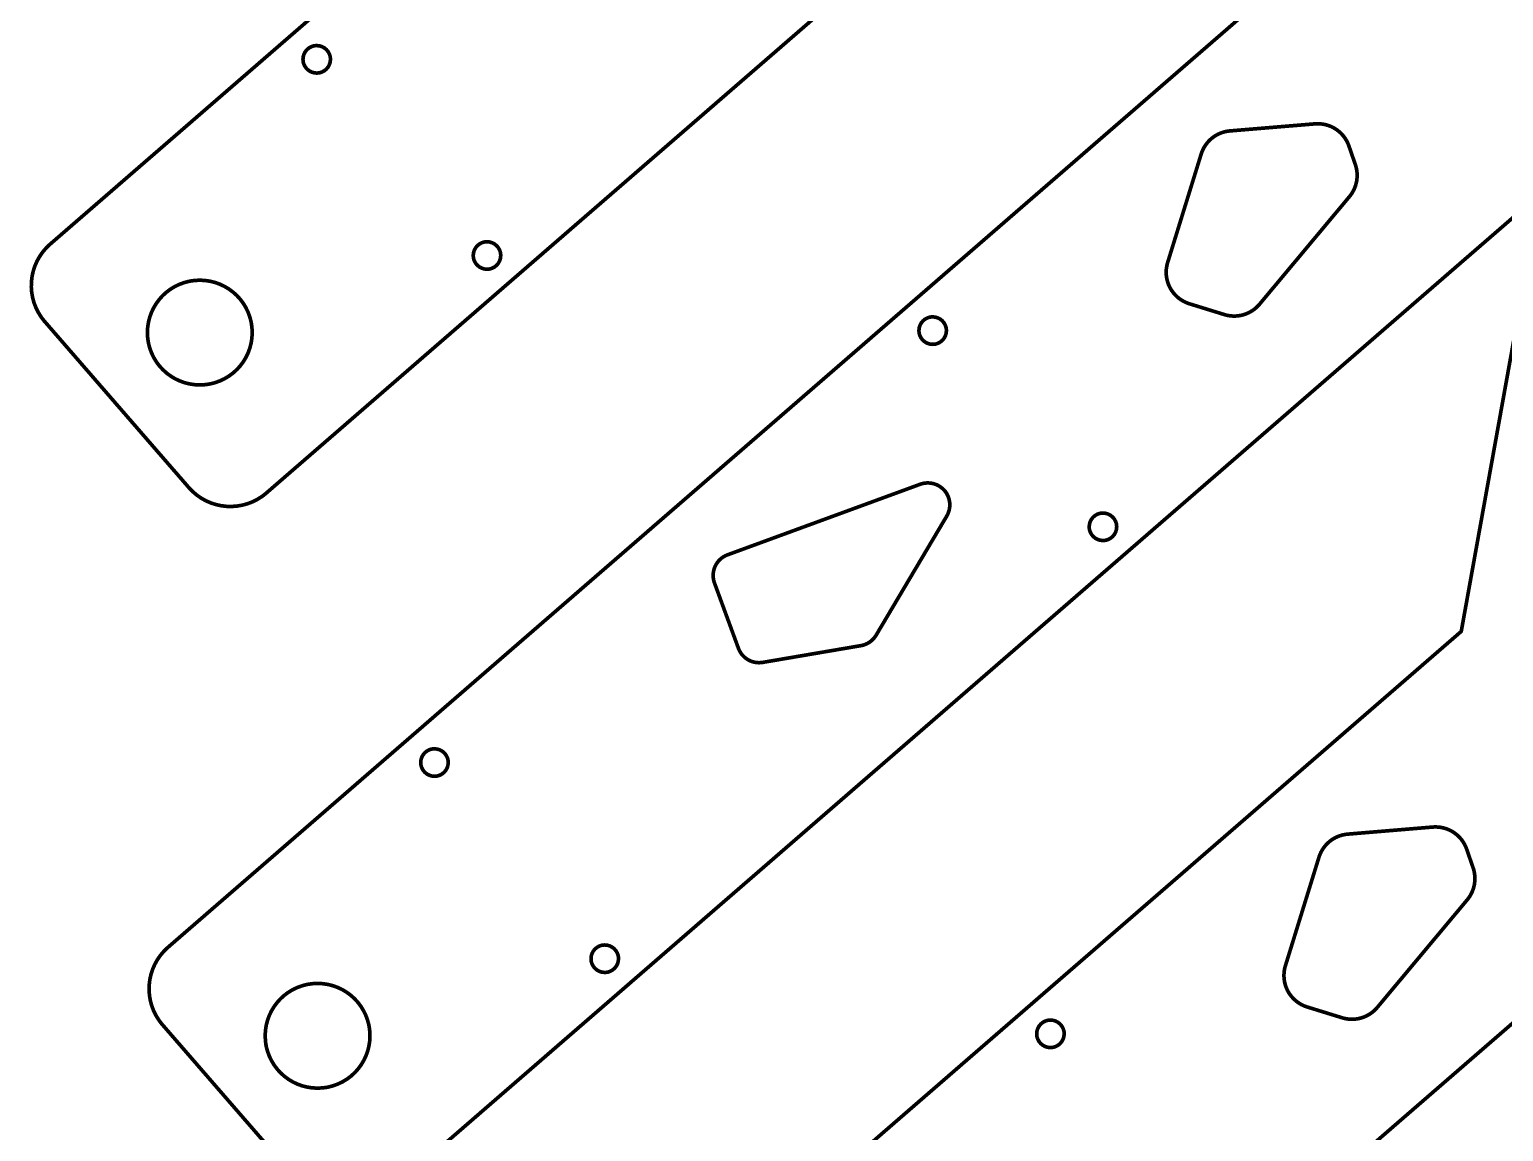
# Model space of a CAD drawing. Extents: x 0 to 529, y 0 to 485.
# Drawn here: x 2.8 to 136.9, y 213.8 to 314.1 of the extents above; entities that cross this region are included whole.
import ezdxf

# ---------------------------------------------------------------- set-up
doc = ezdxf.new("R2010")
doc.units = 0
doc.layers.get('0').update_dxf_attribs({"linetype": 'CONTINUOUS'})

msp = doc.modelspace()

# ---------------------------------------------------------------- linework, layer by layer
at = {"color": 0, "const_width": 0.3333}
for points in [[(131.423, 364.746), (24.3928, 271.897), (24.2962, 271.814), (23.9897, 271.582), (23.565, 271.314), (23.1224, 271.093), (22.6651, 270.919), (22.1969, 270.792), (21.7215, 270.711), (21.2421, 270.675), (20.7624, 270.686), (20.286, 270.743), (19.8164, 270.846), (19.3571, 270.993), (18.9115, 271.185), (18.4836, 271.422), (18.0765, 271.703), (17.6939, 272.029), (17.4232, 272.301), (17.3394, 272.397), (4.2336, 287.506), (4.1498, 287.601), (3.9181, 287.908), (3.65, 288.333), (3.4291, 288.776), (3.255, 289.233), (3.1277, 289.701), (3.0467, 290.176), (3.0119, 290.656), (3.0231, 291.136), (3.0798, 291.612), (3.1819, 292.082), (3.3292, 292.542), (3.5214, 292.986), (3.7582, 293.414), (4.0394, 293.822), (4.3648, 294.204), (4.6375, 294.475), (4.734, 294.558), (111.67, 387.326)], [(28.0525, 208.386), (14.9467, 223.493), (14.8629, 223.59), (14.6311, 223.896), (14.3631, 224.321), (14.1421, 224.764), (13.9682, 225.221), (13.8408, 225.689), (13.7598, 226.164), (13.725, 226.644), (13.7361, 227.124), (13.7928, 227.6), (13.895, 228.069), (14.0422, 228.529), (14.2344, 228.975), (14.4713, 229.403), (14.7525, 229.81), (15.0779, 230.192), (15.3506, 230.463), (15.4471, 230.547), (122.383, 323.314)], [(404.318, 182.103), (147.521, 301.49), (147.438, 301.529), (147.182, 301.633), (146.837, 301.75), (146.487, 301.84), (146.135, 301.904), (145.779, 301.943), (145.424, 301.957), (145.069, 301.944), (144.717, 301.908), (144.367, 301.846), (144.022, 301.76), (143.685, 301.649), (143.354, 301.514), (143.033, 301.354), (142.722, 301.171), (142.422, 300.964), (142.206, 300.794), (142.136, 300.733), (35.1058, 207.885)], [(26.1603, 166.535), (133.097, 259.301), (138.801, 290.95)], [(461.261, 96.5983), (158.233, 237.479), (158.15, 237.518), (157.894, 237.621), (157.55, 237.737), (157.2, 237.828), (156.847, 237.893), (156.493, 237.932), (156.138, 237.944), (155.782, 237.933), (155.429, 237.896), (155.081, 237.835), (154.736, 237.747), (154.397, 237.638), (154.067, 237.501), (153.746, 237.343), (153.435, 237.16), (153.135, 236.953), (152.918, 236.782), (152.849, 236.722), (45.819, 143.874)]]:
    msp.add_lwpolyline(points, dxfattribs=at)
at = {"color": 0}
for points in [[(131.423, 364.746), (24.3929, 271.897), (24.2962, 271.814), (23.9897, 271.582), (23.565, 271.314), (23.1224, 271.093), (22.6651, 270.918), (22.1971, 270.792), (21.7215, 270.711), (21.2422, 270.675), (20.7625, 270.686), (20.2861, 270.743), (19.8164, 270.846), (19.3571, 270.993), (18.9117, 271.185), (18.4836, 271.422), (18.0765, 271.703), (17.694, 272.029), (17.4232, 272.301), (17.3396, 272.397), (4.2337, 287.506), (4.1499, 287.601), (3.9181, 287.908), (3.6501, 288.333), (3.4291, 288.776), (3.2551, 289.233), (3.1278, 289.701), (3.0468, 290.176), (3.012, 290.656), (3.0231, 291.136), (3.0798, 291.612), (3.182, 292.082), (3.3293, 292.542), (3.5214, 292.986), (3.7582, 293.414), (4.0395, 293.822), (4.3649, 294.204), (4.6375, 294.475), (4.7341, 294.558), (111.67, 387.326)], [(28.0526, 208.386), (14.9468, 223.493), (14.8631, 223.59), (14.6312, 223.896), (14.3632, 224.321), (14.1422, 224.764), (13.9682, 225.221), (13.8409, 225.689), (13.7599, 226.164), (13.7251, 226.644), (13.7362, 227.124), (13.793, 227.6), (13.8951, 228.069), (14.0424, 228.529), (14.2346, 228.975), (14.4714, 229.403), (14.7526, 229.81), (15.0779, 230.192), (15.3507, 230.463), (15.4472, 230.546), (122.383, 323.314)], [(404.319, 182.103), (147.521, 301.49), (147.438, 301.529), (147.182, 301.633), (146.837, 301.75), (146.487, 301.84), (146.135, 301.904), (145.779, 301.943), (145.424, 301.957), (145.069, 301.946), (144.717, 301.908), (144.367, 301.846), (144.022, 301.76), (143.685, 301.649), (143.354, 301.514), (143.033, 301.354), (142.722, 301.171), (142.422, 300.964), (142.206, 300.794), (142.136, 300.733), (35.106, 207.885)], [(26.1604, 166.535), (133.097, 259.301), (138.801, 290.95)], [(461.261, 96.5985), (158.233, 237.479), (158.15, 237.518), (157.894, 237.621), (157.55, 237.737), (157.201, 237.828), (156.847, 237.893), (156.493, 237.932), (156.138, 237.944), (155.782, 237.933), (155.429, 237.896), (155.081, 237.835), (154.736, 237.747), (154.397, 237.638), (154.068, 237.501), (153.746, 237.342), (153.435, 237.16), (153.136, 236.953), (152.918, 236.782), (152.85, 236.722), (45.8192, 143.874)]]:
    msp.add_lwpolyline(points, dxfattribs=at)
at = {"color": 0, "const_width": 0.3333}
for points in [[(28.7311, 312.604), (28.7929, 312.617), (28.9831, 312.628), (29.2274, 312.603), (29.4582, 312.531), (29.6693, 312.417), (29.8551, 312.265), (30.0096, 312.079), (30.1268, 311.864), (30.1886, 311.683), (30.201, 311.622), (30.2132, 311.56), (30.2251, 311.369), (30.1994, 311.125), (30.1279, 310.894), (30.0143, 310.683), (29.8626, 310.497), (29.6768, 310.343), (29.461, 310.226), (29.2806, 310.164), (29.2188, 310.151), (29.1569, 310.139), (28.9667, 310.128), (28.7224, 310.153), (28.4917, 310.225), (28.2804, 310.339), (28.0947, 310.49), (27.9401, 310.676), (27.8231, 310.892), (27.7613, 311.072), (27.749, 311.133), (27.7367, 311.196), (27.7247, 311.386), (27.7504, 311.631), (27.8219, 311.861), (27.9356, 312.072), (28.0872, 312.258), (28.2731, 312.412), (28.4889, 312.529), (28.6693, 312.592), (28.7311, 312.604)], [(106.387, 292.879), (106.365, 292.808), (106.313, 292.592), (106.268, 292.3), (106.253, 292.007), (106.266, 291.714), (106.307, 291.425), (106.377, 291.14), (106.474, 290.861), (106.565, 290.658), (106.6, 290.593), (106.634, 290.526), (106.751, 290.338), (106.925, 290.1), (107.122, 289.882), (107.337, 289.683), (107.572, 289.508), (107.822, 289.356), (108.088, 289.228), (108.296, 289.149), (108.367, 289.126), (111.555, 288.14), (111.609, 288.124), (111.773, 288.082), (111.992, 288.04), (112.212, 288.015), (112.432, 288.007), (112.651, 288.014), (112.867, 288.037), (113.082, 288.076), (113.292, 288.131), (113.498, 288.2), (113.699, 288.283), (113.893, 288.382), (114.081, 288.494), (114.26, 288.622), (114.431, 288.763), (114.593, 288.917), (114.708, 289.04), (114.744, 289.083), (122.932, 298.888), (122.995, 298.963), (123.163, 299.203), (123.348, 299.542), (123.488, 299.899), (123.581, 300.269), (123.626, 300.649), (123.622, 301.032), (123.568, 301.415), (123.497, 301.7), (123.465, 301.792), (122.875, 303.496), (122.854, 303.557), (122.781, 303.733), (122.67, 303.96), (122.541, 304.172), (122.396, 304.372), (122.236, 304.56), (122.062, 304.731), (121.876, 304.888), (121.677, 305.029), (121.468, 305.154), (121.249, 305.261), (121.021, 305.35), (120.786, 305.421), (120.544, 305.472), (120.297, 305.504), (120.046, 305.515), (119.854, 305.51), (119.791, 305.504), (112.058, 304.861), (112.001, 304.857), (111.831, 304.833), (111.61, 304.789), (111.394, 304.729), (111.185, 304.654), (110.983, 304.564), (110.789, 304.46), (110.603, 304.342), (110.427, 304.21), (110.261, 304.067), (110.106, 303.91), (109.962, 303.743), (109.83, 303.565), (109.712, 303.378), (109.607, 303.179), (109.516, 302.972), (109.457, 302.813), (109.44, 302.757), (106.387, 292.879)], [(44.2222, 294.747), (44.2839, 294.758), (44.4742, 294.771), (44.7185, 294.746), (44.9493, 294.674), (45.1604, 294.56), (45.3462, 294.408), (45.5007, 294.222), (45.6179, 294.007), (45.6797, 293.826), (45.6919, 293.764), (45.7043, 293.703), (45.7163, 293.513), (45.6906, 293.268), (45.619, 293.037), (45.5054, 292.826), (45.3536, 292.64), (45.1679, 292.486), (44.9519, 292.369), (44.7717, 292.307), (44.7099, 292.294), (44.6481, 292.282), (44.4578, 292.271), (44.2135, 292.296), (43.9828, 292.368), (43.7715, 292.482), (43.5857, 292.633), (43.4313, 292.819), (43.314, 293.035), (43.2524, 293.215), (43.24, 293.276), (43.2278, 293.339), (43.2158, 293.529), (43.2414, 293.774), (43.3131, 294.004), (43.4267, 294.215), (43.5783, 294.401), (43.764, 294.556), (43.98, 294.672), (44.1604, 294.735), (44.2222, 294.747)], [(17.4107, 291.178), (17.5301, 291.201), (17.8933, 291.249), (18.3714, 291.271), (18.8422, 291.244), (19.3028, 291.172), (19.7506, 291.057), (20.1825, 290.9), (20.5957, 290.701), (20.9876, 290.467), (21.3553, 290.194), (21.6958, 289.889), (22.0065, 289.55), (22.2847, 289.181), (22.5272, 288.782), (22.7314, 288.357), (22.8946, 287.907), (22.99, 287.554), (23.0138, 287.435), (23.0375, 287.315), (23.0847, 286.951), (23.1061, 286.474), (23.0801, 286.003), (23.0083, 285.542), (22.8928, 285.094), (22.7353, 284.662), (22.5379, 284.249), (22.3022, 283.857), (22.0304, 283.489), (21.7242, 283.149), (21.3854, 282.838), (21.016, 282.56), (20.6179, 282.318), (20.1929, 282.114), (19.7429, 281.95), (19.3893, 281.854), (19.27, 281.831), (19.1506, 281.807), (18.7874, 281.76), (18.3092, 281.739), (17.8383, 281.765), (17.3778, 281.836), (16.93, 281.951), (16.4982, 282.11), (16.0849, 282.307), (15.6931, 282.543), (15.3254, 282.814), (14.9847, 283.121), (14.674, 283.46), (14.396, 283.829), (14.1533, 284.226), (13.9492, 284.651), (13.786, 285.101), (13.6906, 285.456), (13.6669, 285.575), (13.6431, 285.694), (13.5959, 286.057), (13.5744, 286.536), (13.6005, 287.007), (13.6722, 287.467), (13.7878, 287.915), (13.9453, 288.347), (14.1428, 288.76), (14.3783, 289.151), (14.6503, 289.519), (14.9565, 289.86), (15.2953, 290.171), (15.6646, 290.449), (16.0628, 290.692), (16.4876, 290.896), (16.9376, 291.058), (17.2912, 291.154), (17.4107, 291.178)], [(84.7669, 287.91), (84.8287, 287.921), (85.019, 287.933), (85.2633, 287.908), (85.494, 287.836), (85.7053, 287.722), (85.8911, 287.571), (86.0456, 287.385), (86.1626, 287.169), (86.2244, 286.989), (86.2368, 286.926), (86.249, 286.865), (86.261, 286.675), (86.2353, 286.431), (86.1638, 286.2), (86.0501, 285.989), (85.8985, 285.803), (85.7128, 285.649), (85.4968, 285.531), (85.3164, 285.469), (85.2546, 285.457), (85.1929, 285.444), (85.0026, 285.433), (84.7583, 285.458), (84.5275, 285.531), (84.3164, 285.644), (84.1306, 285.796), (83.9761, 285.981), (83.8589, 286.197), (83.7971, 286.378), (83.7849, 286.439), (83.7725, 286.501), (83.7606, 286.692), (83.7862, 286.936), (83.8578, 287.167), (83.9714, 287.378), (84.1232, 287.564), (84.3089, 287.718), (84.5249, 287.835), (84.7051, 287.897), (84.7669, 287.91)], [(78.4815, 258.006), (78.5354, 258.014), (78.695, 258.054), (78.9, 258.125), (79.095, 258.217), (79.2785, 258.329), (79.4489, 258.46), (79.6046, 258.61), (79.7442, 258.775), (79.8379, 258.91), (79.8658, 258.957), (86.2919, 269.8), (86.3317, 269.868), (86.43, 270.082), (86.5214, 270.375), (86.5663, 270.676), (86.5651, 270.978), (86.5183, 271.278), (86.4265, 271.568), (86.2901, 271.843), (86.1592, 272.039), (86.1093, 272.099), (86.0594, 272.158), (85.8911, 272.324), (85.6451, 272.507), (85.3768, 272.651), (85.0914, 272.751), (84.794, 272.808), (84.4901, 272.818), (84.1847, 272.782), (83.9565, 272.725), (83.8833, 272.699), (66.3518, 266.274), (66.3039, 266.257), (66.1633, 266.194), (65.9874, 266.097), (65.8244, 265.985), (65.675, 265.858), (65.5399, 265.719), (65.4194, 265.569), (65.3144, 265.408), (65.2256, 265.237), (65.1532, 265.06), (65.0981, 264.876), (65.0607, 264.686), (65.0418, 264.493), (65.0418, 264.297), (65.0615, 264.101), (65.1014, 263.904), (65.1444, 263.756), (65.1621, 263.708), (67.3394, 257.765), (67.3549, 257.724), (67.4086, 257.6), (67.4908, 257.444), (67.5856, 257.297), (67.6917, 257.16), (67.8085, 257.035), (67.9351, 256.919), (68.0707, 256.815), (68.2144, 256.724), (68.3653, 256.644), (68.5226, 256.578), (68.6856, 256.526), (68.8532, 256.487), (69.0246, 256.463), (69.1992, 256.454), (69.3757, 256.46), (69.5096, 256.475), (69.5538, 256.482), (78.4815, 258.006)], [(100.258, 270.051), (100.32, 270.064), (100.51, 270.076), (100.754, 270.05), (100.985, 269.979), (101.196, 269.865), (101.382, 269.714), (101.537, 269.528), (101.654, 269.313), (101.716, 269.132), (101.728, 269.069), (101.74, 269.008), (101.752, 268.818), (101.726, 268.574), (101.655, 268.343), (101.541, 268.132), (101.39, 267.946), (101.204, 267.792), (100.988, 267.674), (100.808, 267.612), (100.746, 267.6), (100.684, 267.588), (100.494, 267.576), (100.249, 267.601), (100.019, 267.674), (99.8074, 267.786), (99.6215, 267.939), (99.4671, 268.124), (99.3499, 268.34), (99.2882, 268.521), (99.276, 268.582), (99.2636, 268.644), (99.2517, 268.835), (99.2772, 269.078), (99.3489, 269.31), (99.4625, 269.521), (99.6142, 269.706), (99.7999, 269.861), (100.016, 269.978), (100.196, 270.04), (100.258, 270.051)], [(39.4442, 248.592), (39.506, 248.604), (39.6962, 248.615), (39.9406, 248.59), (40.1713, 248.518), (40.3825, 248.406), (40.5682, 248.253), (40.7226, 248.068), (40.84, 247.851), (40.9017, 247.671), (40.914, 247.61), (40.9262, 247.547), (40.9382, 247.357), (40.9126, 247.112), (40.841, 246.882), (40.7274, 246.671), (40.5757, 246.485), (40.3899, 246.331), (40.174, 246.214), (39.9936, 246.151), (39.9319, 246.14), (39.8701, 246.128), (39.6799, 246.115), (39.4354, 246.142), (39.2047, 246.213), (38.9935, 246.326), (38.8078, 246.478), (38.6533, 246.664), (38.5361, 246.879), (38.4743, 247.06), (38.4621, 247.122), (38.4497, 247.183), (38.4378, 247.374), (38.4635, 247.618), (38.535, 247.849), (38.6486, 248.06), (38.8003, 248.246), (38.9861, 248.4), (39.2021, 248.518), (39.3824, 248.579), (39.4442, 248.592)], [(117.1, 228.867), (117.078, 228.796), (117.026, 228.579), (116.982, 228.287), (116.966, 227.994), (116.979, 227.703), (117.02, 227.413), (117.09, 227.128), (117.187, 226.85), (117.278, 226.646), (117.313, 226.581), (117.347, 226.515), (117.464, 226.325), (117.639, 226.087), (117.835, 225.869), (118.051, 225.672), (118.285, 225.496), (118.535, 225.343), (118.801, 225.217), (119.009, 225.136), (119.08, 225.114), (122.268, 224.129), (122.322, 224.112), (122.486, 224.071), (122.705, 224.029), (122.925, 224.004), (123.145, 223.994), (123.364, 224.003), (123.58, 224.025), (123.795, 224.064), (124.005, 224.118), (124.211, 224.188), (124.412, 224.271), (124.606, 224.369), (124.794, 224.482), (124.973, 224.61), (125.144, 224.75), (125.306, 224.904), (125.421, 225.029), (125.457, 225.072), (133.645, 234.875), (133.708, 234.95), (133.876, 235.192), (134.062, 235.531), (134.201, 235.888), (134.294, 236.257), (134.338, 236.636), (134.335, 237.019), (134.282, 237.403), (134.21, 237.688), (134.178, 237.779), (133.588, 239.485), (133.567, 239.544), (133.494, 239.721), (133.383, 239.947), (133.254, 240.16), (133.109, 240.361), (132.949, 240.547), (132.775, 240.719), (132.589, 240.876), (132.39, 241.017), (132.181, 241.142), (131.962, 241.249), (131.734, 241.338), (131.499, 241.408), (131.258, 241.461), (131.01, 241.492), (130.759, 241.503), (130.568, 241.497), (130.504, 241.493), (122.771, 240.849), (122.714, 240.844), (122.544, 240.821), (122.323, 240.778), (122.107, 240.717), (121.898, 240.642), (121.696, 240.551), (121.502, 240.447), (121.316, 240.329), (121.14, 240.197), (120.974, 240.054), (120.819, 239.899), (120.675, 239.731), (120.543, 239.553), (120.425, 239.365), (120.32, 239.167), (120.229, 238.961), (120.17, 238.8), (120.153, 238.746), (117.1, 228.867)], [(54.9353, 230.735), (54.9969, 230.747), (55.1872, 230.758), (55.4315, 230.733), (55.6624, 230.661), (55.8735, 230.547), (56.0593, 230.396), (56.2137, 230.211), (56.331, 229.994), (56.3928, 229.814), (56.4051, 229.753), (56.4174, 229.69), (56.4293, 229.5), (56.4036, 229.256), (56.3321, 229.025), (56.2185, 228.814), (56.0667, 228.628), (55.881, 228.474), (55.665, 228.357), (55.4847, 228.294), (55.4229, 228.282), (55.3611, 228.271), (55.1708, 228.258), (54.9265, 228.283), (54.6958, 228.356), (54.4846, 228.469), (54.2988, 228.621), (54.1443, 228.807), (54.0272, 229.022), (53.9654, 229.203), (53.9531, 229.265), (53.9408, 229.326), (53.9289, 229.517), (53.9546, 229.761), (54.0261, 229.992), (54.1397, 230.203), (54.2914, 230.389), (54.4771, 230.543), (54.6931, 230.661), (54.8735, 230.722), (54.9353, 230.735)], [(28.1238, 227.165), (28.2432, 227.189), (28.6064, 227.236), (29.0844, 227.258), (29.5553, 227.232), (30.016, 227.16), (30.4636, 227.044), (30.8956, 226.888), (31.3087, 226.69), (31.7007, 226.454), (32.0683, 226.182), (32.4089, 225.876), (32.7197, 225.538), (32.9978, 225.168), (33.2403, 224.769), (33.4446, 224.344), (33.6076, 223.894), (33.7031, 223.542), (33.7269, 223.422), (33.7506, 223.303), (33.7978, 222.939), (33.8193, 222.461), (33.7932, 221.99), (33.7214, 221.529), (33.6058, 221.082), (33.4485, 220.65), (33.251, 220.237), (33.0154, 219.844), (32.7435, 219.478), (32.4372, 219.136), (32.0985, 218.826), (31.729, 218.549), (31.331, 218.306), (30.906, 218.101), (30.456, 217.938), (30.1024, 217.843), (29.9831, 217.819), (29.8636, 217.794), (29.5004, 217.747), (29.0222, 217.726), (28.5515, 217.753), (28.0908, 217.824), (27.6432, 217.94), (27.2112, 218.097), (26.7979, 218.294), (26.4061, 218.531), (26.0385, 218.803), (25.6979, 219.108), (25.3871, 219.447), (25.109, 219.817), (24.8665, 220.215), (24.6622, 220.64), (24.499, 221.09), (24.4037, 221.443), (24.3799, 221.563), (24.3561, 221.682), (24.309, 222.046), (24.2875, 222.524), (24.3136, 222.994), (24.3854, 223.456), (24.5008, 223.903), (24.6583, 224.335), (24.8558, 224.747), (25.0914, 225.139), (25.3633, 225.507), (25.6696, 225.847), (26.0083, 226.158), (26.3776, 226.436), (26.7758, 226.679), (27.2008, 226.883), (27.6508, 227.046), (28.0043, 227.142), (28.1238, 227.165)], [(95.48, 223.897), (95.5418, 223.91), (95.7321, 223.921), (95.9764, 223.896), (96.2071, 223.824), (96.4183, 223.71), (96.6042, 223.558), (96.7586, 223.372), (96.8758, 223.157), (96.9375, 222.976), (96.9499, 222.915), (96.9621, 222.853), (96.974, 222.663), (96.9485, 222.418), (96.8768, 222.188), (96.7632, 221.976), (96.6115, 221.79), (96.4258, 221.636), (96.2099, 221.519), (96.0294, 221.457), (95.9678, 221.444), (95.906, 221.433), (95.7157, 221.421), (95.4714, 221.446), (95.2406, 221.518), (95.0294, 221.632), (94.8436, 221.783), (94.6892, 221.969), (94.5719, 222.185), (94.5101, 222.365), (94.4979, 222.428), (94.4856, 222.489), (94.4736, 222.679), (94.4993, 222.924), (94.5708, 223.154), (94.6844, 223.365), (94.8363, 223.551), (95.0219, 223.706), (95.2379, 223.824), (95.4182, 223.885), (95.48, 223.897)]]:
    msp.add_lwpolyline(points, close=True, dxfattribs=at)
at = {"color": 0}
for points in [[(28.7311, 312.604), (28.7929, 312.617), (28.9832, 312.628), (29.2275, 312.603), (29.4582, 312.531), (29.6694, 312.417), (29.8553, 312.265), (30.0097, 312.079), (30.1269, 311.864), (30.1888, 311.683), (30.201, 311.622), (30.2133, 311.56), (30.2251, 311.369), (30.1996, 311.125), (30.1279, 310.894), (30.0143, 310.683), (29.8626, 310.497), (29.6769, 310.343), (29.461, 310.226), (29.2806, 310.164), (29.2189, 310.151), (29.1571, 310.139), (28.9668, 310.128), (28.7225, 310.153), (28.4918, 310.225), (28.2806, 310.339), (28.0947, 310.49), (27.9403, 310.676), (27.8231, 310.892), (27.7613, 311.072), (27.749, 311.133), (27.7367, 311.196), (27.7247, 311.386), (27.7504, 311.631), (27.8221, 311.861), (27.9357, 312.072), (28.0874, 312.258), (28.2731, 312.412), (28.489, 312.529), (28.6694, 312.592), (28.7311, 312.604)], [(106.387, 292.879), (106.365, 292.808), (106.313, 292.592), (106.269, 292.3), (106.253, 292.007), (106.266, 291.714), (106.307, 291.425), (106.377, 291.14), (106.474, 290.861), (106.565, 290.658), (106.6, 290.593), (106.634, 290.526), (106.751, 290.338), (106.926, 290.1), (107.122, 289.882), (107.337, 289.683), (107.572, 289.508), (107.822, 289.356), (108.088, 289.228), (108.296, 289.149), (108.367, 289.126), (111.555, 288.14), (111.609, 288.124), (111.773, 288.082), (111.992, 288.04), (112.212, 288.015), (112.432, 288.007), (112.651, 288.014), (112.868, 288.037), (113.082, 288.076), (113.292, 288.131), (113.498, 288.2), (113.699, 288.283), (113.893, 288.382), (114.081, 288.494), (114.26, 288.621), (114.431, 288.763), (114.593, 288.917), (114.708, 289.04), (114.744, 289.083), (122.932, 298.888), (122.995, 298.963), (123.163, 299.203), (123.349, 299.542), (123.488, 299.899), (123.581, 300.269), (123.626, 300.649), (123.622, 301.032), (123.568, 301.415), (123.497, 301.7), (123.465, 301.792), (122.875, 303.496), (122.854, 303.557), (122.781, 303.733), (122.67, 303.96), (122.541, 304.172), (122.396, 304.372), (122.236, 304.56), (122.062, 304.731), (121.876, 304.888), (121.677, 305.029), (121.468, 305.153), (121.249, 305.261), (121.021, 305.35), (120.786, 305.421), (120.544, 305.472), (120.297, 305.504), (120.046, 305.515), (119.854, 305.51), (119.791, 305.504), (112.058, 304.861), (112.001, 304.857), (111.831, 304.833), (111.61, 304.789), (111.394, 304.729), (111.185, 304.654), (110.983, 304.564), (110.789, 304.46), (110.603, 304.342), (110.427, 304.21), (110.261, 304.067), (110.106, 303.91), (109.962, 303.743), (109.83, 303.565), (109.712, 303.378), (109.607, 303.179), (109.516, 302.972), (109.457, 302.813), (109.44, 302.757), (106.387, 292.879)], [(44.2222, 294.747), (44.284, 294.758), (44.4742, 294.771), (44.7186, 294.746), (44.9493, 294.674), (45.1606, 294.56), (45.3462, 294.408), (45.5007, 294.222), (45.6181, 294.007), (45.6797, 293.826), (45.6921, 293.764), (45.7043, 293.703), (45.7163, 293.513), (45.6907, 293.268), (45.619, 293.037), (45.5054, 292.826), (45.3537, 292.64), (45.1679, 292.486), (44.9521, 292.368), (44.7717, 292.307), (44.71, 292.294), (44.6482, 292.282), (44.4579, 292.271), (44.2136, 292.296), (43.9828, 292.368), (43.7715, 292.482), (43.5858, 292.633), (43.4314, 292.818), (43.3142, 293.035), (43.2524, 293.215), (43.2401, 293.276), (43.2278, 293.339), (43.2158, 293.529), (43.2415, 293.774), (43.3131, 294.004), (43.4267, 294.215), (43.5783, 294.401), (43.7642, 294.556), (43.9801, 294.672), (44.1604, 294.735), (44.2222, 294.747)], [(17.4107, 291.178), (17.5301, 291.201), (17.8933, 291.249), (18.3715, 291.271), (18.8422, 291.244), (19.3029, 291.172), (19.7506, 291.057), (20.1825, 290.9), (20.5957, 290.701), (20.9876, 290.467), (21.3553, 290.194), (21.696, 289.889), (22.0067, 289.55), (22.2847, 289.181), (22.5272, 288.782), (22.7315, 288.357), (22.8946, 287.907), (22.9901, 287.553), (23.0139, 287.433), (23.0375, 287.314), (23.0847, 286.951), (23.1063, 286.474), (23.0801, 286.003), (23.0085, 285.542), (22.8929, 285.094), (22.7354, 284.662), (22.5379, 284.249), (22.3024, 283.857), (22.0304, 283.489), (21.7242, 283.149), (21.3854, 282.838), (21.0161, 282.56), (20.6179, 282.318), (20.1929, 282.114), (19.7431, 281.95), (19.3894, 281.854), (19.27, 281.831), (19.1506, 281.807), (18.7874, 281.76), (18.3093, 281.739), (17.8385, 281.765), (17.3778, 281.836), (16.9301, 281.951), (16.4982, 282.11), (16.085, 282.307), (15.6931, 282.543), (15.3254, 282.814), (14.9849, 283.121), (14.6742, 283.46), (14.396, 283.829), (14.1535, 284.226), (13.9492, 284.651), (13.7861, 285.101), (13.6907, 285.456), (13.6669, 285.575), (13.6432, 285.694), (13.596, 286.057), (13.5745, 286.536), (13.6006, 287.007), (13.6723, 287.467), (13.7879, 287.915), (13.9453, 288.347), (14.1428, 288.76), (14.3785, 289.151), (14.6503, 289.519), (14.9565, 289.86), (15.2953, 290.171), (15.6647, 290.449), (16.0628, 290.692), (16.4878, 290.896), (16.9378, 291.058), (17.2912, 291.154), (17.4107, 291.178)], [(84.7671, 287.91), (84.8287, 287.921), (85.019, 287.933), (85.2633, 287.908), (85.494, 287.836), (85.7053, 287.722), (85.8911, 287.571), (86.0456, 287.385), (86.1628, 287.169), (86.2246, 286.989), (86.2368, 286.926), (86.2492, 286.865), (86.2611, 286.675), (86.2354, 286.431), (86.1638, 286.2), (86.0501, 285.989), (85.8986, 285.803), (85.7128, 285.649), (85.4968, 285.531), (85.3165, 285.469), (85.2547, 285.457), (85.1929, 285.444), (85.0026, 285.433), (84.7583, 285.458), (84.5276, 285.531), (84.3164, 285.643), (84.1306, 285.796), (83.9761, 285.981), (83.8589, 286.197), (83.7971, 286.378), (83.7849, 286.439), (83.7726, 286.501), (83.7607, 286.692), (83.7862, 286.936), (83.8579, 287.167), (83.9715, 287.378), (84.1232, 287.564), (84.309, 287.718), (84.5249, 287.835), (84.7053, 287.897), (84.7671, 287.91)], [(78.4817, 258.006), (78.5356, 258.014), (78.695, 258.054), (78.9, 258.125), (79.0951, 258.217), (79.2786, 258.329), (79.449, 258.46), (79.6047, 258.61), (79.7443, 258.775), (79.8381, 258.91), (79.866, 258.957), (86.2919, 269.8), (86.3318, 269.868), (86.4301, 270.082), (86.5214, 270.375), (86.5663, 270.676), (86.5651, 270.978), (86.5185, 271.278), (86.4267, 271.568), (86.2901, 271.843), (86.1593, 272.039), (86.1094, 272.099), (86.0596, 272.158), (85.8911, 272.324), (85.6451, 272.507), (85.3769, 272.651), (85.0915, 272.751), (84.7942, 272.808), (84.4901, 272.818), (84.1849, 272.782), (83.9567, 272.725), (83.8833, 272.699), (66.3519, 266.274), (66.304, 266.257), (66.1635, 266.194), (65.9875, 266.097), (65.8244, 265.985), (65.6751, 265.858), (65.54, 265.719), (65.4196, 265.568), (65.3146, 265.408), (65.2257, 265.237), (65.1533, 265.06), (65.0982, 264.875), (65.0608, 264.686), (65.0419, 264.493), (65.0419, 264.297), (65.0617, 264.1), (65.1015, 263.904), (65.1446, 263.756), (65.1622, 263.708), (67.3396, 257.765), (67.355, 257.724), (67.4088, 257.6), (67.491, 257.444), (67.5857, 257.297), (67.6918, 257.16), (67.8086, 257.035), (67.9353, 256.919), (68.0708, 256.815), (68.2146, 256.724), (68.3654, 256.644), (68.5228, 256.578), (68.6857, 256.525), (68.8533, 256.487), (69.0247, 256.463), (69.1992, 256.454), (69.3758, 256.46), (69.5097, 256.475), (69.5539, 256.482), (78.4817, 258.006)], [(100.258, 270.051), (100.32, 270.064), (100.51, 270.076), (100.754, 270.05), (100.985, 269.979), (101.196, 269.865), (101.382, 269.714), (101.537, 269.528), (101.654, 269.313), (101.716, 269.132), (101.728, 269.069), (101.74, 269.008), (101.752, 268.818), (101.727, 268.574), (101.655, 268.343), (101.541, 268.132), (101.39, 267.946), (101.204, 267.792), (100.988, 267.674), (100.808, 267.612), (100.746, 267.6), (100.684, 267.588), (100.494, 267.576), (100.249, 267.601), (100.019, 267.674), (99.8075, 267.786), (99.6217, 267.939), (99.4672, 268.124), (99.35, 268.34), (99.2882, 268.521), (99.276, 268.582), (99.2636, 268.644), (99.2518, 268.835), (99.2774, 269.078), (99.349, 269.31), (99.4625, 269.521), (99.6143, 269.706), (99.8, 269.861), (100.016, 269.978), (100.196, 270.04), (100.258, 270.051)], [(39.4443, 248.592), (39.506, 248.604), (39.6962, 248.615), (39.9407, 248.59), (40.1714, 248.518), (40.3826, 248.406), (40.5683, 248.253), (40.7228, 248.068), (40.84, 247.851), (40.9018, 247.671), (40.9142, 247.61), (40.9264, 247.547), (40.9383, 247.357), (40.9126, 247.112), (40.8411, 246.882), (40.7275, 246.671), (40.5758, 246.485), (40.39, 246.331), (40.1742, 246.214), (39.9938, 246.151), (39.9321, 246.14), (39.8703, 246.128), (39.68, 246.115), (39.4356, 246.142), (39.2049, 246.213), (38.9936, 246.326), (38.8079, 246.478), (38.6535, 246.664), (38.5363, 246.879), (38.4744, 247.06), (38.4622, 247.122), (38.4499, 247.183), (38.4379, 247.374), (38.4636, 247.618), (38.5351, 247.849), (38.6487, 248.06), (38.8004, 248.246), (38.9863, 248.4), (39.2021, 248.518), (39.3825, 248.579), (39.4443, 248.592)], [(117.1, 228.867), (117.078, 228.796), (117.026, 228.579), (116.982, 228.287), (116.966, 227.994), (116.979, 227.703), (117.02, 227.413), (117.09, 227.128), (117.187, 226.85), (117.278, 226.646), (117.313, 226.581), (117.347, 226.515), (117.464, 226.325), (117.639, 226.087), (117.835, 225.869), (118.051, 225.672), (118.285, 225.496), (118.535, 225.343), (118.801, 225.217), (119.009, 225.136), (119.08, 225.114), (122.268, 224.129), (122.322, 224.112), (122.486, 224.071), (122.705, 224.029), (122.925, 224.004), (123.145, 223.994), (123.364, 224.003), (123.581, 224.025), (123.795, 224.064), (124.005, 224.118), (124.211, 224.188), (124.412, 224.271), (124.606, 224.369), (124.794, 224.482), (124.974, 224.61), (125.145, 224.75), (125.306, 224.904), (125.421, 225.029), (125.457, 225.072), (133.646, 234.875), (133.708, 234.95), (133.876, 235.192), (134.062, 235.531), (134.201, 235.888), (134.294, 236.257), (134.339, 236.636), (134.335, 237.019), (134.282, 237.403), (134.21, 237.688), (134.178, 237.779), (133.588, 239.485), (133.567, 239.544), (133.494, 239.721), (133.383, 239.947), (133.254, 240.16), (133.109, 240.361), (132.949, 240.547), (132.775, 240.719), (132.589, 240.876), (132.39, 241.017), (132.181, 241.142), (131.962, 241.249), (131.734, 241.338), (131.499, 241.408), (131.258, 241.461), (131.011, 241.492), (130.759, 241.503), (130.568, 241.497), (130.504, 241.493), (122.771, 240.849), (122.714, 240.844), (122.544, 240.821), (122.323, 240.778), (122.107, 240.717), (121.898, 240.642), (121.696, 240.551), (121.502, 240.447), (121.317, 240.329), (121.14, 240.197), (120.974, 240.054), (120.819, 239.899), (120.675, 239.731), (120.543, 239.553), (120.425, 239.365), (120.32, 239.167), (120.229, 238.961), (120.17, 238.8), (120.154, 238.746), (117.1, 228.867)], [(54.9353, 230.735), (54.9971, 230.747), (55.1874, 230.758), (55.4317, 230.733), (55.6625, 230.661), (55.8736, 230.547), (56.0594, 230.396), (56.2139, 230.21), (56.3311, 229.994), (56.3929, 229.814), (56.4053, 229.753), (56.4175, 229.69), (56.4294, 229.5), (56.4038, 229.256), (56.3321, 229.025), (56.2185, 228.814), (56.0668, 228.628), (55.8811, 228.474), (55.6651, 228.357), (55.4849, 228.294), (55.4231, 228.282), (55.3613, 228.271), (55.171, 228.258), (54.9267, 228.283), (54.696, 228.356), (54.4847, 228.469), (54.2989, 228.621), (54.1444, 228.807), (54.0272, 229.022), (53.9656, 229.203), (53.9532, 229.265), (53.941, 229.326), (53.929, 229.517), (53.9546, 229.761), (54.0262, 229.992), (54.1399, 230.203), (54.2915, 230.389), (54.4772, 230.543), (54.6932, 230.661), (54.8735, 230.722), (54.9353, 230.735)], [(28.1239, 227.165), (28.2433, 227.189), (28.6065, 227.236), (29.0846, 227.258), (29.5554, 227.232), (30.0161, 227.16), (30.4637, 227.044), (30.8956, 226.888), (31.3089, 226.69), (31.7008, 226.454), (32.0685, 226.182), (32.409, 225.876), (32.7197, 225.538), (32.9978, 225.168), (33.2404, 224.769), (33.4447, 224.344), (33.6078, 223.894), (33.7032, 223.542), (33.7269, 223.422), (33.7507, 223.303), (33.7979, 222.939), (33.8194, 222.461), (33.7933, 221.99), (33.7215, 221.529), (33.606, 221.082), (33.4486, 220.65), (33.2511, 220.237), (33.0154, 219.844), (32.7436, 219.478), (32.4372, 219.136), (32.0985, 218.826), (31.7292, 218.547), (31.3311, 218.306), (30.9061, 218.101), (30.4561, 217.938), (30.1025, 217.843), (29.9832, 217.819), (29.8636, 217.794), (29.5006, 217.747), (29.0224, 217.726), (28.5515, 217.753), (28.091, 217.824), (27.6433, 217.94), (27.2114, 218.097), (26.7981, 218.294), (26.4063, 218.531), (26.0386, 218.803), (25.6979, 219.108), (25.3872, 219.447), (25.1092, 219.817), (24.8665, 220.215), (24.6624, 220.64), (24.4992, 221.09), (24.4037, 221.443), (24.38, 221.563), (24.3563, 221.682), (24.309, 222.046), (24.2876, 222.524), (24.3137, 222.994), (24.3854, 223.456), (24.501, 223.903), (24.6585, 224.335), (24.856, 224.747), (25.0915, 225.14), (25.3633, 225.507), (25.6697, 225.847), (26.0085, 226.158), (26.3778, 226.436), (26.776, 226.679), (27.2008, 226.883), (27.6508, 227.047), (28.0044, 227.142), (28.1239, 227.165)], [(95.4801, 223.897), (95.5419, 223.91), (95.7321, 223.921), (95.9765, 223.896), (96.2072, 223.824), (96.4185, 223.71), (96.6042, 223.558), (96.7587, 223.372), (96.876, 223.157), (96.9376, 222.976), (96.95, 222.915), (96.9622, 222.853), (96.9742, 222.663), (96.9486, 222.418), (96.8769, 222.188), (96.7633, 221.976), (96.6117, 221.79), (96.4258, 221.636), (96.21, 221.519), (96.0296, 221.457), (95.9679, 221.444), (95.9061, 221.433), (95.7158, 221.421), (95.4715, 221.446), (95.2407, 221.518), (95.0296, 221.632), (94.8438, 221.783), (94.6893, 221.969), (94.5721, 222.185), (94.5103, 222.365), (94.4981, 222.428), (94.4857, 222.489), (94.4737, 222.679), (94.4994, 222.924), (94.571, 223.154), (94.6846, 223.365), (94.8363, 223.551), (95.0221, 223.706), (95.2381, 223.824), (95.4183, 223.885), (95.4801, 223.897)]]:
    msp.add_lwpolyline(points, close=True, dxfattribs=at)

doc.saveas('drawing.dxf')
